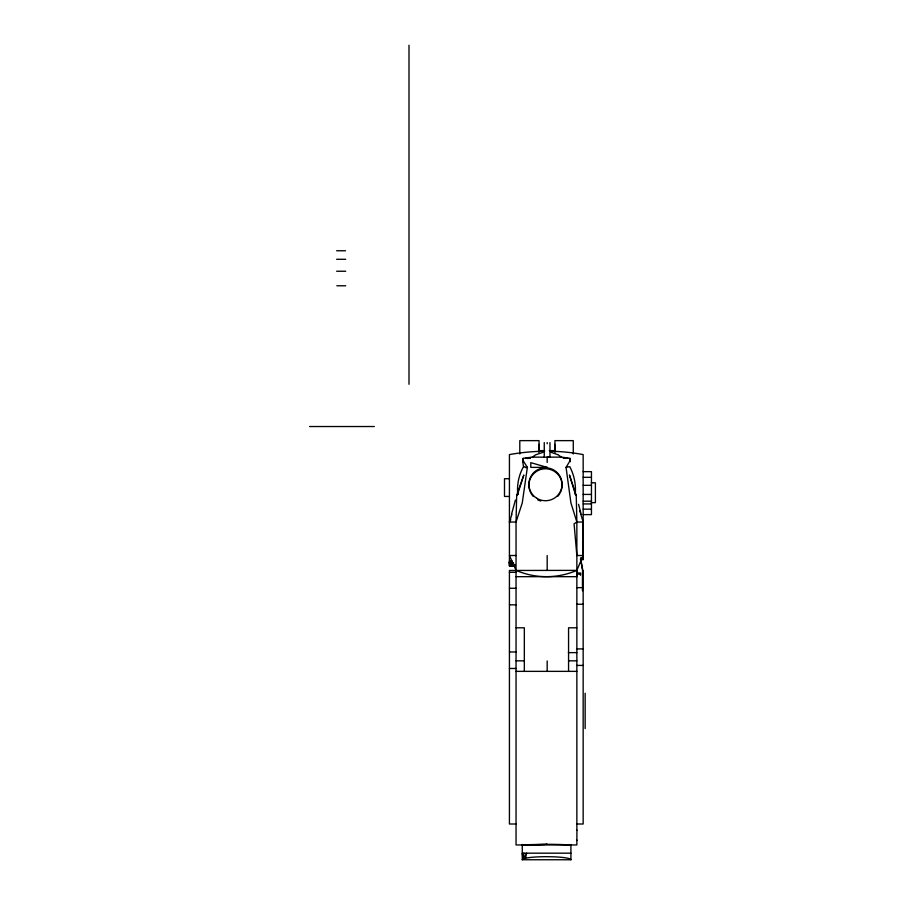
<?xml version="1.0" encoding="UTF-8"?>
<svg xmlns="http://www.w3.org/2000/svg" width="905" height="905" viewBox="0 0 905 905"><rect width="100%" height="100%" fill="white"/><g stroke="black" fill="none" stroke-linecap="round" stroke-linejoin="round"><path stroke-width="1.36" d="M516.042 576.677L576.858 576.677L576.858 570.376L583.159 555.512L583.159 522.038L580.863 514.413M517.739 494.503C516.823 484.854 518.757 475.057 523.531 466.607L522.739 461.708L523.26 458.36L531.801 457.138L549.969 457.195L549.969 442.579M555.014 452.5L554.935 444.366M517.637 494.051L523.825 475.001L516.676 495.374L516.042 522.038L516.042 844.953L576.858 844.953L576.858 839.998M538.95 452.5L539.041 444.366M538.894 449.717L539.041 444.547M522.264 844.501L522.264 859.75L523.101 858.958L523.814 853.177M523.26 458.36L523.26 460.871L527.366 467.376L522.264 502.92L516.042 522.038L509.425 522.038L511.902 514.221M576.858 840.451L576.938 830.157M583.159 522.038L576.858 522.038L570.919 502.92L566.055 467.376L569.72 466.607C574.302 475.136 576.1 484.888 575.241 494.503L576.247 495.374L576.858 522.038L576.858 830.281M525.522 858.212L526.631 853.177L523.101 858.958L525.522 858.212A24.333 3.066 0 0 1 546.597 856.684L552.887 856.786A24.333 3.066 0 0 1 570.919 859.75L570.919 844.501M511.54 514.255L515.409 500.046M526.291 467.512L525.85 467.161L527.366 467.376M580.535 558.283L583.159 572.096L582.458 574.098L583.159 574.098L580.682 559.505M509.425 522.049L510.827 519.674M566.055 467.376L569.969 460.871L569.969 458.36L561.835 457.138L547.174 457.127L547.174 462.41M522.796 461.629L523.26 460.871M516.676 495.374L518.248 494.073M532.344 457.195L535.545 454.864L542.955 452.33M576.858 522.038L574.075 523.78L576.858 555.512L583.159 555.512M527.92 458.383L530.488 458.009M522.264 845.032L547.174 844.32L529.448 844.648M525.522 458.258L530.126 458.032M336.637 250.753L345.518 250.753M336.637 259.294L345.721 259.294M336.637 271.24L345.721 271.24M336.852 285.776L345.721 285.776M309.601 426.527L374.319 426.527M544.471 450.622L539.041 450.622L539.041 440.633L519.798 440.633L519.798 453.993M549.301 450.622L555.319 450.622M583.159 471.652L591.451 471.652L591.451 514.617L583.159 514.617M583.159 477.331L591.451 477.331M509.425 478.711L504.492 478.711L504.492 496.449L509.425 496.449M591.316 482.784L595.4 482.784L595.4 502.648L591.316 502.648M583.159 485.329L591.451 485.329M583.159 494.424L591.451 494.424M583.159 501.2L591.451 501.2M583.159 503.927L591.451 503.927M583.159 509.153L591.451 509.153M516.042 555.512L509.425 555.512L516.042 570.365A76.586 76.586 0 0 0 546.45 576.666M581.055 557.865L583.159 557.865M581.055 558.43L583.159 558.43M583.159 558.996L580.637 559.369M580.365 559.72L583.159 559.72L583.159 454.593A191.634 189.971 0 0 0 549.595 451.233M509.425 560.942L512.072 560.942M509.425 561.711L512.072 561.643M512.072 561.892L509.425 561.892L512.072 562.107M509.425 562.175L512.072 562.175M509.425 562.412L512.072 562.412M509.425 562.627L513.395 562.571M509.425 562.808L513.395 562.808M509.425 562.887L513.395 563.034L509.425 563.102M509.425 563.408L513.395 563.329M509.425 563.6L513.395 563.555M509.425 563.906L513.395 563.906M509.425 564.471L514.719 564.471M509.425 564.833L514.719 564.833M509.425 565.501L514.719 565.501M509.425 565.806L514.719 565.806M514.719 565.987L509.425 565.987L509.425 454.593A210.65 208.829 0 0 1 544.652 451.233M583.159 572.096L582.458 572.096L582.458 590.841M509.425 572.299L516.042 572.299M576.858 573.023L580.49 573.023L580.49 575.297M576.858 574.098L580.49 574.098M576.858 587.65L583.159 587.65M509.425 588.273L516.042 588.273M576.858 604.235L583.159 604.235M509.425 604.845L516.042 604.845M516.042 627.799L524.334 627.799L524.334 671.363M576.858 627.799L568.566 627.799L568.566 671.363M576.858 648.919L583.159 648.919M509.425 651.962L516.042 651.962M568.374 652.629L576.858 652.629M516.042 660.831L524.334 660.831M568.566 660.831L576.858 660.831M576.858 665.424L583.159 665.424M509.425 668.467L516.042 668.467M516.042 671.363L576.858 671.363M516.042 824.003L509.425 824.003L509.425 570.467L576.858 570.376A76.778 76.778 0 0 1 547.174 576.666M576.858 824.003L583.159 824.003L583.159 570.738M570.919 853.177L522.264 853.177L523.101 858.958M522.264 859.75L570.919 859.75M546.597 844.32L551.066 844.331A35.103 2.579 0 0 1 570.919 845.032M563.634 458.077L567.82 458.258M563.091 458.009L565.535 458.383M551.202 452.33L558.272 454.864L561.315 457.195M523.531 466.607L526.201 467.715M569.969 458.36L570.422 461.629L569.969 460.871M576.247 495.374L569.437 475.001L575.342 494.051M579.698 510.544L580.467 513.101M578.567 504.334L581.146 514.255M554.935 444.547L555.07 449.717M585.15 693.253L585.15 728.57M573.272 453.993L573.272 440.633L554.935 440.633L554.935 450.622M570.116 458.597L570.127 461.131M547.174 442.579L547.174 443.755M547.174 555.512L547.174 570.365M547.174 660.955L547.174 671.363M544.256 442.579L544.256 457.229M523.113 458.597L523.101 461.131M409.003 45.25L409.003 384.297M528.905 484.786A16.584 16.471 0 0 1 549.697 469.31A16.584 16.471 0 0 1 560.15 492.931M559.607 493.87A16.584 16.471 0 0 1 557.638 496.438M540.749 501.031A16.584 16.471 0 0 1 537.74 499.809M533.441 496.562A16.584 16.471 0 0 1 530.896 493.078M530.421 492.116A16.584 16.471 0 0 1 528.916 485.861M530.07 458.134L527.649 458.462L530.07 458.134M529.911 458.077L525.828 458.405L529.923 458.077M547.208 467.376L530.794 467.376L530.794 462.659L547.208 467.376M536.801 498.293A16.584 16.471 0 0 0 562.062 484.718A16.584 16.471 0 0 0 537.593 469.786A16.584 16.471 0 0 0 536.801 498.293"/></g></svg>
